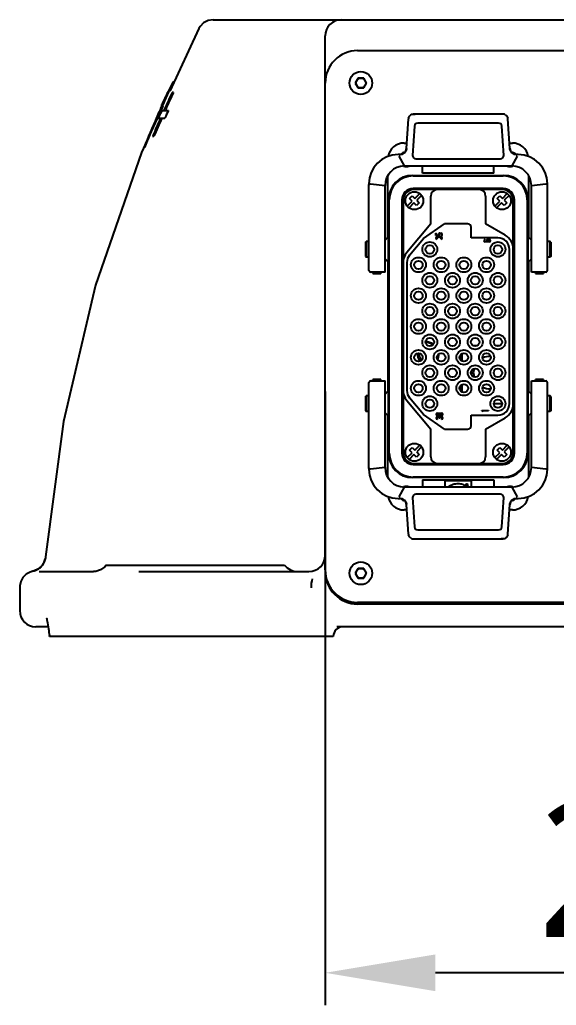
# Model space of a CAD drawing. Header units: millimetres. Extents: x 7426 to 8740, y 124 to 421.
# Drawn here: x 8097.67 to 8105.94, y 224.27 to 239.45 of the extents above; entities that cross this region are included whole.
import ezdxf

# ---------------------------------------------------------------- set-up
doc = ezdxf.new("R2010")
doc.units = ezdxf.units.MM
doc.layers.add('外形图', color=7, linetype='Continuous')
doc.layers.add('尺寸标注', color=7, linetype='Continuous')
doc.styles.add('微软雅黑', font='msyh.ttc')
doc.dimstyles.new('尺寸标注_1_20比例', dxfattribs={"dimtxt": 2.1, "dimasz": 1.7, "dimexe": 0.5, "dimexo": 0.4, "dimgap": 0.5, "dimtad": 1, "dimdec": 1, "dimlfac": 20, "dimdsep": 46, "dimtxsty": '微软雅黑', "dimcen": 0.09, "dimadec": 0, "dimazin": 0, "dimtp": 0.01, "dimtm": 0.01, "dimtfac": 1, "dimtdec": 1, "dimtofl": 0, "dimtmove": 0, "dimatfit": 3, "dimfxl": 1, "dimtolj": 1, "dimarcsym": 0})

# ---------------------------------------------------------------- blocks, each defined once
blk = doc.blocks.new('*D1019')
at = {"layer": 'Defpoints', "color": 0}
for p in [(8102.377, 234.128), (8113.628, 234.046), (8102.377, 224.774)]:
    blk.add_point(p, dxfattribs=at)
at = {"layer": '尺寸标注', "color": 0, "linetype": 'Continuous', "lineweight": -2}
for p, q in [((8102.377, 233.728), (8102.377, 224.274)), ((8113.628, 233.646), (8113.628, 224.274)), ((8111.928, 224.774), (8104.077, 224.774))]:
    blk.add_line(p, q, dxfattribs=at)
at = {"layer": '尺寸标注', "color": 0}
for points in [[(8104.077, 225.057), (8104.077, 224.491), (8102.377, 224.774)], [(8111.928, 224.491), (8111.928, 225.057), (8113.628, 224.774)]]:
    blk.add_solid(points, dxfattribs=at)
at = {"layer": '尺寸标注', "color": 0, "insert": (8108.003, 226.36), "char_height": 2.1, "attachment_point": 5, "style": '微软雅黑'}
blk.add_mtext('\\A1;\\A1;225', dxfattribs=at)

msp = doc.modelspace()

# ---------------------------------------------------------------- linework, layer by layer
at = {"layer": '外形图', "color": 0, "linetype": 'Continuous'}
for p, q in [((8100.653, 239.4538), (8115.3522, 239.4538)), ((8100.4317, 239.3202), (8099.9826, 238.3508)), ((8102.3775, 238.4788), (8102.3775, 239.2038)), ((8102.8775, 238.9788), (8113.1278, 238.9788)), ((8100.0348, 238.4937), (8100.0293, 238.4937)), ((8102.3775, 230.9786), (8102.3775, 238.4788)), ((8102.8842, 238.5538), (8102.8409, 238.4788)), ((8102.8409, 238.4788), (8102.8842, 238.4038)), ((8102.9708, 238.5538), (8102.8842, 238.5538)), ((8103.0141, 238.4788), (8102.9708, 238.5538)), ((8102.9708, 238.4038), (8103.0141, 238.4788)), ((8100.0382, 238.3344), (8100.0178, 238.3344)), ((8102.8842, 238.4038), (8102.9708, 238.4038)), ((8099.9244, 238.2728), (8099.9328, 238.2728)), ((8099.8372, 238.0797), (8099.8318, 238.0676)), ((8099.8406, 238.0873), (8099.8372, 238.0797)), ((8099.8379, 238.0647), (8099.8433, 238.0766)), ((8099.8433, 238.0766), (8099.8466, 238.084)), ((8099.858, 238.0558), (8099.9597, 238.0558)), ((8099.8938, 238.0634), (8099.8904, 238.0558)), ((8099.9021, 238.0819), (8099.8938, 238.0634)), ((8099.9104, 238.0558), (8099.9188, 238.0743)), ((8099.7845, 237.9604), (8099.7793, 237.9487)), ((8099.7876, 237.9677), (8099.7845, 237.9604)), ((8099.7856, 237.9461), (8099.7908, 237.958)), ((8099.7908, 237.958), (8099.794, 237.9654)), ((8099.8107, 237.9492), (8099.8055, 237.9374)), ((8099.8055, 237.9374), (8099.9065, 237.9374)), ((8099.8139, 237.9566), (8099.8107, 237.9492)), ((8103.6313, 237.4693), (8103.6634, 237.9288)), ((8103.6613, 237.8942), (8103.6603, 237.8942)), ((8103.6641, 237.9364), (8103.6634, 237.9288)), ((8105.1194, 238.0013), (8103.7357, 238.0013)), ((8103.7357, 238.0012), (8103.7626, 237.9975)), ((8105.1916, 237.9288), (8105.1909, 237.9364)), ((8105.2238, 237.4693), (8105.1916, 237.9288)), ((8105.1948, 237.8942), (8105.1937, 237.8942)), ((8103.6589, 237.8557), (8103.6576, 237.8557)), ((8103.7557, 237.8148), (8103.7242, 237.3647)), ((8105.0495, 237.8613), (8103.8056, 237.8613)), ((8105.1308, 237.3647), (8105.0994, 237.8148)), ((8099.7198, 237.6656), (8099.7168, 237.6585)), ((8099.7168, 237.6585), (8099.7364, 237.6585)), ((8099.5841, 237.4879), (8099.5912, 237.4879)), ((8103.5926, 237.5538), (8103.6361, 237.5538)), ((8103.6311, 237.4694), (8103.6301, 237.4635)), ((8105.219, 237.5538), (8105.2625, 237.5538)), ((8103.5315, 237.3763), (8103.5025, 237.3763)), ((8103.5319, 237.3513), (8103.5164, 237.3513)), ((8103.5997, 237.2013), (8103.5164, 237.3513)), ((8103.5624, 237.3814), (8103.5597, 237.3805)), ((8103.5942, 237.3989), (8103.5898, 237.3955)), ((8103.7741, 237.3113), (8105.081, 237.3113)), ((8105.3387, 237.3513), (8105.2554, 237.2013)), ((8105.2695, 237.3925), (8105.2646, 237.396)), ((8105.2953, 237.3805), (8105.2928, 237.3813)), ((8105.3387, 237.3513), (8105.3232, 237.3513)), ((8105.3526, 237.3763), (8105.3236, 237.3763)), ((8103.5997, 237.2013), (8105.2554, 237.2013)), ((8103.8775, 237.0903), (8103.8775, 237.2013)), ((8104.9776, 237.0903), (8104.9776, 237.2013)), ((8103.3425, 236.1036), (8103.3425, 237.055)), ((8103.7274, 237.0562), (8105.1276, 237.0562)), ((8103.7338, 237.0487), (8105.1213, 237.0487)), ((8104.9776, 237.0903), (8103.8775, 237.0903)), ((8105.5126, 237.055), (8105.5126, 236.1036)), ((8103.0525, 235.593), (8103.0525, 236.9165)), ((8103.0775, 236.9237), (8103.0776, 236.9334)), ((8103.0775, 236.9286), (8103.0783, 236.9236)), ((8103.0775, 236.9237), (8103.2997, 236.9012)), ((8103.2997, 235.568), (8103.2997, 236.9012)), ((8105.1213, 236.8537), (8103.7338, 236.8537)), ((8105.1126, 236.8362), (8103.7425, 236.8362)), ((8105.5554, 236.9012), (8105.7776, 236.9237)), ((8105.5554, 235.568), (8105.5554, 236.9012)), ((8105.7775, 236.9286), (8105.7768, 236.9236)), ((8105.7776, 236.9237), (8105.7775, 236.9334)), ((8105.8026, 235.593), (8105.8026, 236.9165)), ((8103.3525, 234.8099), (8103.3525, 236.6812)), ((8103.3638, 232.7786), (8103.3638, 236.6787)), ((8103.5588, 236.6787), (8103.5588, 232.7786)), ((8103.5775, 236.6712), (8103.5775, 232.7861)), ((8103.6422, 236.5842), (8103.7172, 236.6592)), ((8103.6783, 236.6981), (8103.7207, 236.7405)), ((8103.7172, 236.6592), (8103.6783, 236.6981)), ((8103.7207, 236.7405), (8103.7596, 236.7016)), ((8103.7596, 236.7016), (8103.8346, 236.7766)), ((8103.8629, 236.7483), (8103.7879, 236.6733)), ((8103.7879, 236.6733), (8103.8268, 236.6344)), ((8104.005, 236.31), (8104.005, 236.7362)), ((8104.8501, 236.7362), (8104.8501, 236.31)), ((8104.9922, 236.5842), (8105.0672, 236.6592)), ((8105.0283, 236.6981), (8105.0707, 236.7405)), ((8105.0672, 236.6592), (8105.0283, 236.6981)), ((8105.0707, 236.7405), (8105.1096, 236.7016)), ((8105.1096, 236.7016), (8105.1846, 236.7766)), ((8105.2129, 236.7483), (8105.1379, 236.6733)), ((8105.1379, 236.6733), (8105.1768, 236.6344)), ((8105.2776, 232.7861), (8105.2776, 236.6712)), ((8105.2963, 232.7786), (8105.2963, 236.6787)), ((8105.4913, 236.6787), (8105.4913, 232.7786)), ((8105.5026, 236.6812), (8105.5026, 232.7761)), ((8103.7454, 236.6309), (8103.6705, 236.5559)), ((8103.7843, 236.592), (8103.7454, 236.6309)), ((8103.8268, 236.6344), (8103.7843, 236.592)), ((8105.0955, 236.6309), (8105.0205, 236.5559)), ((8105.1344, 236.592), (8105.0955, 236.6309)), ((8105.1768, 236.6344), (8105.1344, 236.592)), ((8104.005, 236.31), (8103.636, 235.8702)), ((8103.8922, 236.0822), (8104.2175, 236.31)), ((8104.5775, 236.31), (8104.2175, 236.31)), ((8104.6275, 236.0937), (8104.6275, 236.26)), ((8105.1526, 236.1353), (8104.8501, 236.31)), ((8103.2997, 236.0607), (8103.3502, 236.1112)), ((8103.679, 235.8281), (8103.8922, 236.0822)), ((8104.0831, 236.1676), (8104.0891, 236.1676)), ((8104.0831, 236.1296), (8104.0831, 236.1676)), ((8104.1394, 236.1296), (8104.0831, 236.1296)), ((8104.0891, 236.1676), (8104.0891, 236.1356)), ((8104.0891, 236.1356), (8104.1302, 236.1356)), ((8104.1001, 236.1116), (8104.1171, 236.1116)), ((8104.1171, 236.1056), (8104.1001, 236.1056)), ((8104.1001, 236.0816), (8104.1001, 236.0756)), ((8104.1291, 236.0921), (8104.1291, 236.0936)), ((8104.1351, 236.0921), (8104.1291, 236.0921)), ((8104.1351, 236.0936), (8104.1351, 236.0921)), ((8104.1394, 236.1365), (8104.1394, 236.1296)), ((8104.1441, 236.1676), (8104.1641, 236.1676)), ((8104.1641, 236.1616), (8104.1441, 236.1616)), ((8104.1471, 236.1116), (8104.1641, 236.1116)), ((8104.1641, 236.1056), (8104.1471, 236.1056)), ((8104.1641, 236.0756), (8104.1641, 236.0816)), ((8104.1674, 236.1299), (8104.1663, 236.1358)), ((8105.0401, 236.0937), (8104.6275, 236.0937)), ((8104.8443, 236.0701), (8104.8443, 236.0641)), ((8104.8863, 236.0701), (8104.9063, 236.0701)), ((8104.9063, 236.0641), (8104.8863, 236.0641)), ((8105.5554, 236.0607), (8105.5049, 236.1112)), ((8102.9975, 236.0262), (8103.0075, 236.0362)), ((8102.9975, 236.0262), (8102.9975, 235.8062)), ((8103.0525, 236.0362), (8103.0075, 236.0362)), ((8103.0075, 236.0362), (8103.0075, 235.7962)), ((8104.8443, 236.0381), (8104.8724, 236.0381)), ((8104.9063, 236.0321), (8104.8443, 236.0321)), ((8104.8863, 236.0381), (8104.9063, 236.0381)), ((8105.2176, 233.5411), (8105.2176, 235.9162)), ((8105.8476, 236.0362), (8105.8026, 236.0362)), ((8105.8576, 236.0262), (8105.8476, 236.0362)), ((8105.8476, 235.7962), (8105.8476, 236.0362)), ((8105.8576, 236.0262), (8105.8576, 235.8062)), ((8102.9975, 235.8062), (8103.0075, 235.7962)), ((8103.0525, 235.7962), (8103.0075, 235.7962)), ((8103.2997, 235.7717), (8103.3502, 235.7212)), ((8105.5554, 235.7717), (8105.5049, 235.7212)), ((8105.8476, 235.7962), (8105.8026, 235.7962)), ((8105.8576, 235.8062), (8105.8476, 235.7962)), ((8103.3425, 235.7289), (8103.3425, 233.7285)), ((8103.6375, 235.714), (8103.6375, 233.7433)), ((8105.5126, 235.7289), (8105.5126, 233.7285)), ((8103.2997, 235.568), (8103.0775, 235.568)), ((8103.1123, 235.548), (8103.1123, 235.568)), ((8103.1123, 235.548), (8103.1123, 235.5474)), ((8103.1123, 235.5474), (8103.2373, 235.5474)), ((8103.2373, 235.5476), (8103.2373, 235.568)), ((8103.2373, 235.5476), (8103.2373, 235.5474)), ((8105.7776, 235.568), (8105.5554, 235.568)), ((8105.6179, 235.548), (8105.6179, 235.568)), ((8105.6179, 235.548), (8105.6179, 235.5474)), ((8105.6179, 235.5474), (8105.7429, 235.5474)), ((8105.7429, 235.5476), (8105.7429, 235.568)), ((8105.7429, 235.5476), (8105.7429, 235.5474)), ((8103.3498, 234.8099), (8103.3638, 234.8099)), ((8103.3498, 234.8099), (8103.3498, 234.6474)), ((8103.3498, 234.6474), (8103.3638, 234.6474)), ((8103.3525, 232.7761), (8103.3525, 234.6474)), ((8104.6586, 234.4337), (8104.7216, 234.4337)), ((8105.0086, 234.4337), (8105.0716, 234.4337)), ((8105.2776, 234.4337), (8105.2963, 234.4337)), ((8105.2776, 234.4192), (8105.2963, 234.4192)), ((8104.48, 234.1984), (8104.48, 234.3064)), ((8104.485, 234.3096), (8104.485, 234.1952)), ((8104.664, 234.0189), (8104.625, 234.0189)), ((8104.6642, 234.0089), (8104.625, 234.0089)), ((8103.0525, 232.5408), (8103.0525, 233.8643)), ((8103.0775, 233.8893), (8103.2997, 233.8893)), ((8103.2372, 233.91), (8103.1122, 233.91)), ((8103.1122, 233.9097), (8103.1122, 233.91)), ((8103.1122, 233.9097), (8103.1122, 233.8893)), ((8103.2372, 233.9093), (8103.2372, 233.91)), ((8103.2372, 233.9093), (8103.2372, 233.8893)), ((8103.2997, 232.5561), (8103.2997, 233.8893)), ((8104.48, 233.7234), (8104.48, 233.8314)), ((8104.485, 233.8346), (8104.485, 233.7202)), ((8105.5554, 233.8893), (8105.7776, 233.8893)), ((8105.5554, 232.5561), (8105.5554, 233.8893)), ((8105.7428, 233.91), (8105.6178, 233.91)), ((8105.6178, 233.9097), (8105.6178, 233.91)), ((8105.6178, 233.9097), (8105.6178, 233.8893)), ((8105.7428, 233.9093), (8105.7428, 233.91)), ((8105.7428, 233.9093), (8105.7428, 233.8893)), ((8105.8026, 232.5408), (8105.8026, 233.8643)), ((8102.9975, 233.6511), (8103.0075, 233.6611)), ((8102.9975, 233.6511), (8102.9975, 233.4312)), ((8103.0525, 233.6611), (8103.0075, 233.6611)), ((8103.0075, 233.6611), (8103.0075, 233.4211)), ((8103.2997, 233.6856), (8103.3502, 233.7361)), ((8103.8922, 233.3752), (8103.679, 233.6292)), ((8105.5554, 233.6856), (8105.5049, 233.7361)), ((8105.8476, 233.6611), (8105.8026, 233.6611)), ((8105.8576, 233.6511), (8105.8476, 233.6611)), ((8105.8476, 233.4211), (8105.8476, 233.6611)), ((8105.8576, 233.6511), (8105.8576, 233.4312)), ((8103.636, 233.5872), (8104.005, 233.1474)), ((8104.9751, 233.5439), (8105.1051, 233.5439)), ((8105.2776, 233.5439), (8105.2963, 233.5439)), ((8102.9975, 233.4311), (8103.0075, 233.4211)), ((8103.0525, 233.4211), (8103.0075, 233.4211)), ((8103.2997, 233.3966), (8103.3502, 233.3461)), ((8103.3425, 232.4024), (8103.3425, 233.3538)), ((8104.2175, 233.1474), (8103.8922, 233.3752)), ((8104.1072, 233.3352), (8104.1242, 233.3352)), ((8104.1242, 233.3292), (8104.1072, 233.3292)), ((8104.1092, 233.3932), (8104.1712, 233.3932)), ((8104.1712, 233.3872), (8104.1092, 233.3872)), ((8104.1092, 233.3612), (8104.1712, 233.3612)), ((8104.1712, 233.3552), (8104.1092, 233.3552)), ((8104.1362, 233.3157), (8104.1362, 233.3172)), ((8104.1422, 233.3157), (8104.1362, 233.3157)), ((8104.1422, 233.3172), (8104.1422, 233.3157)), ((8104.1542, 233.3352), (8104.1712, 233.3352)), ((8104.1712, 233.3292), (8104.1542, 233.3292)), ((8104.6275, 233.3636), (8105.0401, 233.3636)), ((8104.6275, 233.1974), (8104.6275, 233.3636)), ((8104.7934, 233.4371), (8104.8934, 233.4371)), ((8104.7934, 233.4311), (8104.7934, 233.4371)), ((8104.8041, 233.4221), (8104.7934, 233.4311)), ((8104.8934, 233.4311), (8104.8027, 233.4311)), ((8104.8027, 233.4311), (8104.8134, 233.4221)), ((8104.8134, 233.4221), (8104.8041, 233.4221)), ((8104.8501, 233.1474), (8105.1526, 233.322)), ((8104.8934, 233.4371), (8104.8934, 233.4311)), ((8105.2963, 233.4439), (8105.2776, 233.4439)), ((8105.5554, 233.3966), (8105.5049, 233.3461)), ((8105.5126, 233.3538), (8105.5126, 232.4024)), ((8105.8476, 233.4211), (8105.8026, 233.4211)), ((8105.8576, 233.4311), (8105.8476, 233.4211)), ((8104.1072, 233.3052), (8104.1072, 233.2992)), ((8104.1712, 233.2992), (8104.1712, 233.3052)), ((8104.005, 232.7211), (8104.005, 233.1474)), ((8104.2175, 233.1474), (8104.5775, 233.1474)), ((8104.8501, 233.1474), (8104.8501, 232.7211)), ((8103.6783, 232.8229), (8103.7207, 232.8654)), ((8103.7207, 232.8654), (8103.7596, 232.8265)), ((8103.7596, 232.8265), (8103.8346, 232.9015)), ((8103.8629, 232.8732), (8103.7879, 232.7982)), ((8105.0283, 232.8229), (8105.0707, 232.8654)), ((8105.0707, 232.8654), (8105.1096, 232.8265)), ((8105.1096, 232.8265), (8105.1846, 232.9015)), ((8105.2129, 232.8732), (8105.1379, 232.7982)), ((8103.6422, 232.7091), (8103.7172, 232.784)), ((8103.7454, 232.7558), (8103.6705, 232.6808)), ((8103.7172, 232.784), (8103.6783, 232.8229)), ((8103.7843, 232.7169), (8103.7454, 232.7558)), ((8103.8268, 232.7593), (8103.7843, 232.7169)), ((8103.7879, 232.7982), (8103.8268, 232.7593)), ((8104.9922, 232.7091), (8105.0672, 232.784)), ((8105.0955, 232.7558), (8105.0205, 232.6808)), ((8105.0672, 232.784), (8105.0283, 232.8229)), ((8105.1344, 232.7169), (8105.0955, 232.7558)), ((8105.1768, 232.7593), (8105.1344, 232.7169)), ((8105.1379, 232.7982), (8105.1768, 232.7593)), ((8103.2997, 232.5561), (8103.0775, 232.5336)), ((8103.7338, 232.6036), (8105.1213, 232.6036)), ((8103.7425, 232.6211), (8105.1126, 232.6211)), ((8105.7776, 232.5336), (8105.5554, 232.5561)), ((8103.0775, 232.5288), (8103.0783, 232.5337)), ((8103.0775, 232.5336), (8103.0776, 232.5239)), ((8105.1213, 232.4086), (8103.7338, 232.4086)), ((8105.7775, 232.5288), (8105.7768, 232.5337)), ((8105.7776, 232.5336), (8105.7775, 232.5239)), ((8103.5164, 232.1061), (8103.5997, 232.2561)), ((8105.2554, 232.2561), (8103.5997, 232.2561)), ((8105.1276, 232.4011), (8103.7274, 232.4011)), ((8103.8775, 232.3671), (8104.9776, 232.3671)), ((8103.8775, 232.3671), (8103.8775, 232.2561)), ((8104.2275, 232.3586), (8104.6275, 232.3586)), ((8104.2275, 232.2561), (8104.2275, 232.3586)), ((8104.5615, 232.2975), (8104.5554, 232.2975)), ((8104.5554, 232.2975), (8104.5554, 232.284)), ((8104.5554, 232.284), (8104.5586, 232.284)), ((8104.5604, 232.295), (8104.5586, 232.295)), ((8104.5586, 232.295), (8104.5586, 232.2917)), ((8104.5586, 232.2917), (8104.5604, 232.2917)), ((8104.5586, 232.2891), (8104.563, 232.284)), ((8104.5586, 232.284), (8104.5586, 232.2891)), ((8104.5666, 232.284), (8104.5624, 232.2893)), ((8104.563, 232.284), (8104.5666, 232.284)), ((8104.6275, 232.3586), (8104.6275, 232.2561)), ((8104.9776, 232.3671), (8104.9776, 232.2561)), ((8105.2554, 232.2561), (8105.3387, 232.1061)), ((8103.5164, 232.1061), (8103.5319, 232.1061)), ((8105.081, 232.1461), (8103.7741, 232.1461)), ((8105.3232, 232.1061), (8105.3387, 232.1061)), ((8103.5025, 232.0811), (8103.5315, 232.0811)), ((8103.5598, 232.0768), (8103.5623, 232.076)), ((8103.5856, 232.0648), (8103.5905, 232.0613)), ((8103.6634, 231.5285), (8103.6313, 231.9881)), ((8103.7242, 232.0926), (8103.7557, 231.6426)), ((8105.0994, 231.6426), (8105.1308, 232.0926)), ((8105.1916, 231.5285), (8105.2238, 231.9881)), ((8105.224, 231.988), (8105.225, 231.9939)), ((8105.2609, 232.0584), (8105.2653, 232.0619)), ((8105.2927, 232.076), (8105.2953, 232.0768)), ((8105.3235, 232.0811), (8105.3526, 232.0811)), ((8103.6361, 231.9036), (8103.5926, 231.9036)), ((8105.2624, 231.9036), (8105.219, 231.9036)), ((8103.6603, 231.5632), (8103.6613, 231.5632)), ((8103.6634, 231.5285), (8103.6641, 231.521)), ((8103.8056, 231.5961), (8105.0495, 231.5961)), ((8105.1909, 231.521), (8105.1916, 231.5285)), ((8105.1937, 231.5632), (8105.1948, 231.5632)), ((8105.1961, 231.6017), (8105.1975, 231.6017)), ((8103.7357, 231.4561), (8105.1194, 231.4561)), ((8105.1194, 231.4561), (8105.0925, 231.4599)), ((8098.0122, 231.046), (8097.9586, 230.9969)), ((8098.0478, 231.1058), (8098.0122, 231.046)), ((8098.0659, 231.1681), (8098.0478, 231.1058)), ((8098.0676, 231.1831), (8098.0659, 231.1681)), ((8098.0676, 231.183), (8098.0677, 231.1831)), ((8099.0024, 231.0536), (8101.7524, 231.0536)), ((8097.8916, 230.9652), (8097.8686, 230.9591)), ((8097.9586, 230.9969), (8097.8916, 230.9652)), ((8097.9706, 230.9536), (8098.579, 230.9536)), ((8098.579, 230.9536), (8098.8068, 230.9536)), ((8099.5039, 230.9536), (8100.784, 230.9536)), ((8100.784, 230.9536), (8102.1275, 230.9536)), ((8102.8842, 231.0036), (8102.8409, 230.9286)), ((8102.8409, 230.9286), (8102.8842, 230.8536)), ((8102.9708, 231.0036), (8102.8842, 231.0036)), ((8103.0141, 230.9286), (8102.9708, 231.0036)), ((8102.9708, 230.8536), (8103.0141, 230.9286)), ((8097.6692, 230.7368), (8097.6681, 230.7136)), ((8102.8842, 230.8536), (8102.9708, 230.8536)), ((8097.6681, 230.7136), (8097.6681, 230.3535)), ((8113.1278, 230.4785), (8102.8775, 230.4785)), ((8113.1278, 230.4535), (8102.8775, 230.4535)), ((8098.1082, 230.1035), (8097.9181, 230.1035)), ((8098.1198, 230.0171), (8098.1253, 229.9724)), ((8113.4459, 230.1035), (8102.5594, 230.1035)), ((8098.1265, 229.9535), (8098.1254, 229.9718)), ((8102.5025, 229.9535), (8098.1266, 229.9535))]:
    msp.add_line(p, q, dxfattribs=at)
for points in [[(8100.6529, 239.4538), (8100.5737, 239.4407), (8100.5035, 239.4043), (8100.449, 239.3485), (8100.4316, 239.32)], [(8099.8761, 238.1209), (8099.545, 237.4062), (8098.8386, 235.3659), (8098.3428, 233.2645), (8098.0676, 231.183)], [(8103.6141, 237.4214), (8103.6105, 237.4162), (8103.6067, 237.4113)], [(8103.6205, 237.433), (8103.6175, 237.427), (8103.6141, 237.4214)], [(8103.6274, 237.4516), (8103.6255, 237.4454), (8103.6232, 237.4391), (8103.6205, 237.433)], [(8103.6301, 237.4635), (8103.6289, 237.4577), (8103.6274, 237.4516)], [(8105.2276, 237.4518), (8105.2261, 237.458), (8105.2248, 237.4643), (8105.2247, 237.4654)], [(8105.237, 237.4281), (8105.2342, 237.4337), (8105.2317, 237.4396), (8105.2295, 237.4456), (8105.2276, 237.4518)], [(8105.2433, 237.4179), (8105.2401, 237.4228), (8105.237, 237.4281)], [(8105.2502, 237.4092), (8105.2467, 237.4134), (8105.2433, 237.4179)], [(8103.5597, 237.3805), (8103.5568, 237.3797), (8103.5522, 237.3785), (8103.5478, 237.3777), (8103.5435, 237.377), (8103.5394, 237.3766), (8103.5357, 237.3764), (8103.533, 237.3763), (8103.5318, 237.3763), (8103.5316, 237.3763)], [(8103.5898, 237.3955), (8103.5852, 237.3923), (8103.5806, 237.3895), (8103.5759, 237.3869), (8103.5711, 237.3847), (8103.5663, 237.3827), (8103.5624, 237.3814)], [(8103.6067, 237.4113), (8103.6027, 237.4068), (8103.5985, 237.4027), (8103.5942, 237.3989)], [(8105.2646, 237.396), (8105.2614, 237.3985), (8105.2576, 237.4018), (8105.2538, 237.4054), (8105.2502, 237.4092)], [(8105.2928, 237.3813), (8105.289, 237.3826), (8105.2851, 237.3842), (8105.2811, 237.386), (8105.2772, 237.388), (8105.2732, 237.3902), (8105.2695, 237.3925)], [(8103.5623, 232.076), (8103.5661, 232.0747), (8103.57, 232.0732), (8103.5739, 232.0714), (8103.5779, 232.0694), (8103.5819, 232.0671), (8103.5856, 232.0648)], [(8103.5905, 232.0613), (8103.5937, 232.0589), (8103.5975, 232.0556), (8103.6012, 232.052), (8103.6049, 232.0481)], [(8103.6049, 232.0481), (8103.6084, 232.0439), (8103.6118, 232.0394)], [(8103.6118, 232.0394), (8103.615, 232.0345), (8103.6181, 232.0293)], [(8103.6181, 232.0293), (8103.6209, 232.0237), (8103.6234, 232.0178), (8103.6256, 232.0117), (8103.6275, 232.0056)], [(8103.6275, 232.0056), (8103.629, 231.9993), (8103.6303, 231.9931), (8103.6304, 231.992)], [(8105.225, 231.9939), (8105.2261, 231.9996), (8105.2277, 232.0058)], [(8105.2277, 232.0058), (8105.2296, 232.012), (8105.2319, 232.0182), (8105.2346, 232.0244)], [(8105.2346, 232.0244), (8105.2376, 232.0304), (8105.241, 232.036)], [(8105.241, 232.036), (8105.2446, 232.0412), (8105.2484, 232.046)], [(8105.2484, 232.046), (8105.2524, 232.0505), (8105.2566, 232.0546), (8105.2609, 232.0584)], [(8105.2653, 232.0619), (8105.2698, 232.065), (8105.2745, 232.0679), (8105.2792, 232.0704), (8105.284, 232.0727), (8105.2888, 232.0746), (8105.2927, 232.076)], [(8105.2953, 232.0768), (8105.2982, 232.0777), (8105.3029, 232.0788), (8105.3073, 232.0797), (8105.3116, 232.0803), (8105.3157, 232.0807), (8105.3194, 232.081), (8105.3221, 232.0811), (8105.3233, 232.0811), (8105.3235, 232.0811)], [(8099.0024, 231.0536), (8098.9787, 231.0259), (8098.9136, 230.9789)], [(8097.8683, 230.9586), (8097.8293, 230.9473), (8097.7676, 230.9131), (8097.7182, 230.8637), (8097.6848, 230.8034), (8097.6692, 230.7368)], [(8098.9136, 230.9789), (8098.8436, 230.9565), (8098.8068, 230.9536)], [(8098.0858, 230.2264), (8098.0842, 230.2301), (8098.0844, 230.2291), (8098.0886, 230.2132), (8098.0937, 230.1898), (8098.0988, 230.1626), (8098.1036, 230.1336), (8098.1082, 230.1037), (8098.1123, 230.0744), (8098.1161, 230.0456), (8098.1198, 230.0171)]]:
    msp.add_lwpolyline(points, dxfattribs=at)
for centre, radius in [((8102.9275, 238.4788), 0.175), ((8102.9275, 238.4788), 0.075), ((8103.7525, 236.6662), 0.1375), ((8105.1026, 236.6662), 0.1375), ((8103.99, 235.9162), 0.115), ((8103.99, 235.915), 0.065), ((8105.0401, 235.9162), 0.115), ((8105.0401, 235.915), 0.065), ((8103.815, 235.6787), 0.115), ((8104.165, 235.6787), 0.115), ((8104.515, 235.6787), 0.115), ((8104.8651, 235.6787), 0.115), ((8103.815, 235.6775), 0.065), ((8104.165, 235.6775), 0.065), ((8104.515, 235.6775), 0.065), ((8104.8651, 235.6775), 0.065), ((8103.99, 235.4412), 0.115), ((8103.99, 235.4399), 0.065), ((8104.34, 235.4412), 0.115), ((8104.34, 235.4399), 0.065), ((8104.69, 235.4412), 0.115), ((8104.69, 235.4399), 0.065), ((8105.0401, 235.4412), 0.115), ((8105.0401, 235.4399), 0.065), ((8103.815, 235.2037), 0.115), ((8104.165, 235.2037), 0.115), ((8104.515, 235.2037), 0.115), ((8104.8651, 235.2037), 0.115), ((8103.815, 235.2024), 0.065), ((8104.165, 235.2024), 0.065), ((8104.515, 235.2024), 0.065), ((8104.8651, 235.2024), 0.065), ((8103.99, 234.9662), 0.115), ((8103.99, 234.9649), 0.065), ((8104.34, 234.9662), 0.115), ((8104.34, 234.9649), 0.065), ((8104.69, 234.9662), 0.115), ((8104.69, 234.9649), 0.065), ((8105.0401, 234.9662), 0.115), ((8105.0401, 234.9649), 0.065), ((8103.815, 234.7287), 0.115), ((8104.165, 234.7287), 0.115), ((8104.515, 234.7287), 0.115), ((8104.8651, 234.7287), 0.115), ((8103.815, 234.7274), 0.065), ((8104.165, 234.7274), 0.065), ((8104.515, 234.7274), 0.065), ((8104.8651, 234.7274), 0.065), ((8103.99, 234.4912), 0.115), ((8103.99, 234.4899), 0.065), ((8104.34, 234.4912), 0.115), ((8104.34, 234.4899), 0.065), ((8104.69, 234.4912), 0.115), ((8104.69, 234.4899), 0.065), ((8105.0401, 234.4912), 0.115), ((8105.0401, 234.4899), 0.065), ((8103.815, 234.2537), 0.115), ((8103.815, 234.2524), 0.065), ((8104.165, 234.2537), 0.115), ((8104.165, 234.2524), 0.065), ((8104.515, 234.2537), 0.115), ((8104.515, 234.2524), 0.065), ((8104.8651, 234.2537), 0.115), ((8104.8651, 234.2524), 0.065), ((8103.99, 234.0162), 0.115), ((8103.99, 234.0149), 0.065), ((8104.34, 234.0162), 0.115), ((8104.34, 234.0149), 0.065), ((8104.69, 234.0162), 0.115), ((8104.69, 234.0149), 0.065), ((8105.0401, 234.0162), 0.115), ((8105.0401, 234.0149), 0.065), ((8103.815, 233.7786), 0.115), ((8103.815, 233.7774), 0.065), ((8104.165, 233.7786), 0.115), ((8104.165, 233.7774), 0.065), ((8104.515, 233.7786), 0.115), ((8104.515, 233.7774), 0.065), ((8104.8651, 233.7786), 0.115), ((8104.8651, 233.7774), 0.065), ((8103.99, 233.5411), 0.115), ((8105.0401, 233.5411), 0.115), ((8103.99, 233.5399), 0.065), ((8105.0401, 233.5399), 0.065), ((8103.7525, 232.7911), 0.1375), ((8105.1026, 232.7911), 0.1375), ((8104.5606, 232.2906), 0.0147), ((8104.5606, 232.2908), 0.0105), ((8102.9275, 230.9286), 0.175), ((8102.9275, 230.9286), 0.075)]:
    msp.add_circle(centre, radius, dxfattribs=at)
for centre, radius, start, end in [((8102.6275, 239.2038), 0.25, 90, 180), ((8102.8775, 238.4788), 0.5, 90, 180), ((8119.6869, 228.5618), 22.0242, 153.19506, 153.55921), ((8119.3086, 229.3925), 21.3147, 154.72304, 155.10787), ((8119.5502, 229.2301), 21.55, 155.00897, 155.74771), ((8119.6592, 229.1696), 21.6559, 154.96307, 155.72028), ((8108.4476, 234.1393), 9.4771, 153.49571, 154.13228), ((8119.2991, 229.3969), 21.3041, 155.10787, 155.37714), ((8119.2693, 229.4212), 21.2738, 155.41262, 155.96112), ((8119.2873, 229.4023), 21.2912, 155.37713, 155.93574), ((8119.3135, 229.4097), 21.3236, 155.47855, 155.85896), ((8104.941, 235.8454), 5.5775, 154.1864, 154.34991), ((8094.0135, 241.1209), 6.5613, 334.11489, 334.27366), ((8119.263, 229.424), 21.2669, 156.01905, 156.31344), ((8119.2862, 229.4028), 21.29, 155.99273, 156.28497), ((8119.4232, 229.3137), 21.4294, 155.92395, 156.2143), ((8119.9408, 229.0277), 21.9261, 155.68501, 156.02431), ((8119.2663, 229.4226), 21.2705, 156.36934, 157.71738), ((8119.2901, 229.4011), 21.2943, 156.34155, 157.10614), ((8119.5315, 229.2384), 21.5295, 156.16861, 156.95675), ((8119.6324, 229.1816), 21.6265, 156.11758, 156.92297), ((8103.8056, 237.8113), 0.05, 90, 176), ((8105.0495, 237.8113), 0.05, 4, 90), ((8119.2963, 229.3985), 21.301, 157.10614, 157.68074), ((8103.5925, 237.3038), 0.25, 89.9742, 169.86043), ((8103.5315, 237.4763), 0.1, 270, 356.00106), ((8103.6275, 237.3038), 0.1125, 99.46867, 139.52696), ((8105.3235, 237.4763), 0.1, 184, 270), ((8105.2276, 237.3038), 0.1125, 40.85784, 80.53069), ((8105.2626, 237.3038), 0.25, 10.07396, 90.0258), ((8103.5025, 236.9262), 0.45, 90, 180), ((8103.6275, 237.3038), 0.1075, 103.03438, 135.65865), ((8103.7741, 237.3613), 0.05, 176, 270), ((8105.081, 237.3613), 0.05, 270, 4), ((8105.2276, 237.3038), 0.1075, 44.27745, 76.9665), ((8105.3526, 236.9262), 0.45, 0, 90), ((8103.5997, 236.9012), 0.3, 90, 180), ((8103.6275, 237.3038), 0.1125, 247.92996, 293.04917), ((8103.6275, 237.3038), 0.1075, 253.47697, 287.25077), ((8105.2276, 237.3038), 0.1125, 246.92939, 292.05543), ((8105.2276, 237.3038), 0.1075, 252.76587, 286.59184), ((8105.2554, 236.9012), 0.3, 0, 90), ((8103.7338, 236.6787), 0.37, 90, 180), ((8105.1213, 236.6787), 0.37, 0, 90), ((8103.7338, 236.6787), 0.175, 90, 180), ((8103.7425, 236.6712), 0.165, 90, 180), ((8103.9992, 236.8136), 0.0755, 147.67845, 162.42615), ((8104.105, 236.7362), 0.1, 90, 180), ((8104.4275, 236.8582), 0.0795, 183.35311, 196.13476), ((8104.4275, 236.8582), 0.0795, 343.86524, 356.64689), ((8104.7501, 236.7362), 0.1, 0, 90), ((8105.1126, 236.6712), 0.165, 0, 90), ((8105.1213, 236.6787), 0.175, 0, 90), ((8103.6103, 236.4571), 0.0754, 116.02485, 133.63971), ((8105.2449, 236.4572), 0.0753, 46.49157, 64.15964), ((8104.5775, 236.26), 0.05, 0, 90), ((8104.1001, 236.0936), 0.018, 90, 270), ((8104.1001, 236.0936), 0.012, 90, 270), ((8104.1171, 236.0936), 0.018, 33.55731, 90), ((8104.1171, 236.0936), 0.012, 0, 90), ((8104.1441, 236.1486), 0.019, 90, 223.17355), ((8104.1441, 236.1486), 0.013, 90.01421, 248.69843), ((8104.1471, 236.0936), 0.018, 90, 146.44269), ((8104.1471, 236.0936), 0.012, 90, 180), ((8104.1641, 236.1486), 0.019, 280, 90), ((8104.1641, 236.1486), 0.013, 280, 90), ((8104.1641, 236.0936), 0.018, 270, 90), ((8104.1641, 236.0936), 0.012, 270, 90), ((8104.8443, 236.0511), 0.019, 90, 270), ((8104.8443, 236.0511), 0.013, 90, 270), ((8104.8863, 236.0511), 0.019, 90, 223.17355), ((8104.8863, 236.0511), 0.013, 90, 270), ((8104.9063, 236.0511), 0.019, 270, 90), ((8104.9063, 236.0511), 0.013, 270, 90), ((8105.0401, 235.9162), 0.1775, 0, 90), ((8105.0276, 235.9188), 0.25, 0, 60), ((8103.8275, 235.7095), 0.25, 140, 180), ((8103.815, 235.714), 0.1775, 140, 180), ((8103.0775, 235.593), 0.025, 179.99962, 270), ((8105.7776, 235.593), 0.025, 270, 0.00038), ((8103.93, 234.2937), 0.1988, 54.60371, 91.5429), ((8103.93, 234.2937), 0.1888, 54.82748, 91.17751), ((8103.93, 234.2937), 0.13, 170.25625, 229.23749), ((8103.93, 234.2937), 0.105, 167.85008, 231.52507), ((8103.93, 234.2937), 0.1888, 339.44453, 0.9882), ((8103.93, 234.2937), 0.1988, 336.86796, 3.17289), ((8104.9141, 234.0189), 0.25, 86.77687, 116.89325), ((8104.9141, 234.0189), 0.25, 166.66588, 180), ((8104.9141, 234.0189), 0.25, 182.29244, 195.40157), ((8103.0775, 233.8643), 0.025, 90, 180.00038), ((8104.9141, 234.0189), 0.25, 243.47216, 273.48911), ((8105.7776, 233.8643), 0.025, 359.99962, 90), ((8103.8275, 233.7479), 0.25, 180, 220), ((8103.815, 233.7433), 0.1775, 180, 220), ((8105.0401, 233.5411), 0.1775, 270, 359.99897), ((8105.0276, 233.5385), 0.25, 300, 0), ((8104.1072, 233.3172), 0.018, 90, 270), ((8104.1092, 233.3742), 0.019, 90, 270), ((8104.1072, 233.3172), 0.012, 90, 270), ((8104.1092, 233.3742), 0.013, 90, 270), ((8104.1242, 233.3172), 0.018, 33.55731, 90), ((8104.1242, 233.3172), 0.012, 0, 90), ((8104.1542, 233.3172), 0.018, 90, 146.44269), ((8104.1542, 233.3172), 0.012, 90, 180), ((8104.1712, 233.3742), 0.019, 270, 90), ((8104.1712, 233.3742), 0.013, 270, 90), ((8104.1712, 233.3172), 0.018, 270, 90), ((8104.1712, 233.3172), 0.012, 270, 90), ((8104.5775, 233.1974), 0.05, 270, 0), ((8103.6102, 233.0002), 0.0754, 226.46978, 244.12522), ((8105.2462, 232.9982), 0.073, 295.769, 314.00022), ((8103.7338, 232.7786), 0.37, 180, 270), ((8103.7338, 232.7786), 0.175, 180, 270), ((8103.7425, 232.7861), 0.165, 180, 270), ((8104.105, 232.7211), 0.1, 180, 270), ((8104.7501, 232.7211), 0.1, 270, 0), ((8105.1126, 232.7861), 0.165, 270, 0), ((8105.1213, 232.7786), 0.37, 270, 0), ((8105.1213, 232.7786), 0.175, 270, 0), ((8103.5997, 232.5561), 0.3, 180, 270), ((8104.4275, 232.5992), 0.0795, 163.87905, 176.65954), ((8104.4275, 232.5992), 0.0795, 3.33504, 16.11986), ((8105.2554, 232.5561), 0.3, 270, 0), ((8103.5025, 232.5311), 0.45, 180, 270), ((8105.3526, 232.5311), 0.45, 270, 0), ((8103.6275, 232.1536), 0.1125, 66.92939, 112.05543), ((8103.6275, 232.1536), 0.1075, 72.76587, 106.59184), ((8104.4326, 232.0664), 0.2374, 59.07834, 63.4237), ((8104.4371, 232.0742), 0.2284, 58.4775, 59.04707), ((8104.4424, 232.0825), 0.2186, 52.63193, 58.51596), ((8104.5604, 232.2934), 0.00167, 269.99016, 90.00991), ((8104.5615, 232.2933), 0.00412, 281.62652, 89.99951), ((8105.2276, 232.1536), 0.1125, 67.92996, 113.04917), ((8105.2276, 232.1536), 0.1075, 73.40816, 107.23413), ((8103.5925, 232.1536), 0.25, 190.1415, 270.02867), ((8103.7741, 232.0961), 0.05, 90, 184), ((8105.081, 232.0961), 0.05, 356, 90), ((8105.2626, 232.1536), 0.25, 269.97133, 349.86043), ((8103.5315, 231.9811), 0.1, 4, 90), ((8103.6275, 232.1536), 0.1125, 220.85784, 260.53069), ((8103.6275, 232.1536), 0.1075, 224.27745, 256.9665), ((8105.3235, 231.9811), 0.1, 90, 176.00106), ((8105.2276, 232.1536), 0.1125, 279.46867, 319.52696), ((8105.2276, 232.1536), 0.1075, 283.03076, 315.71005), ((8103.8056, 231.6461), 0.05, 184, 270), ((8105.0495, 231.6461), 0.05, 270, 356), ((8102.1275, 231.2036), 0.25, 270, 0), ((8097.8217, 231.1978), 0.2437, 317.86191, 323.8841), ((8097.8063, 231.2088), 0.2626, 323.90869, 333.02367), ((8097.7994, 231.2126), 0.2705, 332.981, 338.19077), ((8097.8062, 231.21), 0.2632, 338.15881, 345.42907), ((8101.9525, 231.2036), 0.25, 216.8699, 270), ((8097.8119, 231.2212), 0.2682, 282.21957, 291.13909), ((8097.8134, 231.2181), 0.2647, 291.08026, 300.29131), ((8097.8226, 231.2022), 0.2463, 300.30751, 306.66617), ((8097.8331, 231.1877), 0.2284, 306.70607, 317.79828), ((8102.8775, 230.9786), 0.5, 180, 270), ((8102.8775, 230.9536), 0.5, 180, 270), ((8097.9181, 230.3535), 0.25, 180, 270), ((8102.6525, 229.9535), 0.15, 90, 180)]:
    msp.add_arc(centre, radius, start, end, dxfattribs=at)
for centre, major_axis, ratio, start_param, end_param in [((8103.7275, 236.6811), (-0.1483, 0.3446), 0.9995939, -0.4061974, 1.164304), ((8105.1275, 236.6811), (-0.1483, -0.3446), 0.9995939, 8.260474, 9.8309754), ((8104.8563, 236.8137), (0.0531, 0.0531), 0.999315, -0.4806003, -0.2202358), ((8105.5049, 235.9162), (0, 0.195), 0.0112683, -0.0112677, 1.5707963), ((8103.3502, 235.9162), (0, 0.195), 0.0112683, -3.1528604, -1.5707963), ((8105.5049, 233.5411), (0, 0.195), 0.0112683, -0.0112677, 1.5707963), ((8103.3502, 233.5411), (0, 0.195), 0.0112683, -3.1528604, -1.5707963), ((8103.7275, 232.7762), (-0.1483, -0.3446), 0.9995939, -1.164304, 0.4061974), ((8105.1275, 232.7762), (-0.1483, 0.3446), 0.9995939, 9.0185805, 10.5890819), ((8103.9988, 232.6436), (0.0531, 0.0531), 0.999315, 2.6623728, 2.9213781)]:
    msp.add_ellipse(centre, major_axis=major_axis, ratio=ratio, start_param=start_param, end_param=end_param, dxfattribs=at)
for points, knots in [([(8099.8548, 238.1307), (8099.859, 238.1395), (8099.8794, 238.1814), (8099.9003, 238.2232), (8099.9165, 238.2565)], [0, 0, 0, 0, 0.2069665, 1, 1, 1, 1]), ([(8103.6641, 237.9364), (8103.6664, 237.9518), (8103.677, 237.9722), (8103.6928, 237.9862), (8103.6973, 237.9895)], [0, 0, 0, 0, 0.7372323, 1, 1, 1, 1]), ([(8105.1578, 237.9895), (8105.1622, 237.9862), (8105.1781, 237.9722), (8105.1887, 237.9518), (8105.1909, 237.9364)], [0, 0, 0, 0, 0.2627663, 1, 1, 1, 1]), ([(8103.0525, 236.9165), (8103.0525, 236.9185), (8103.059, 236.922), (8103.0641, 236.9227), (8103.0679, 236.9232)], [0, 0, 0, 0, 0.3349846, 1, 1, 1, 1]), ([(8103.0772, 236.9335), (8103.0772, 236.9327), (8103.0773, 236.931), (8103.0774, 236.9294), (8103.0775, 236.9286)], [0, 0, 0, 0, 0.4992718, 1, 1, 1, 1]), ([(8105.7778, 236.9335), (8105.7779, 236.9327), (8105.7778, 236.931), (8105.7776, 236.9294), (8105.7775, 236.9286)], [0, 0, 0, 0, 0.4992718, 1, 1, 1, 1]), ([(8105.7871, 236.9232), (8105.791, 236.9227), (8105.796, 236.922), (8105.8026, 236.9185), (8105.8026, 236.9165)], [0, 0, 0, 0, 0.6650187, 1, 1, 1, 1]), ([(8103.0679, 232.5342), (8103.0641, 232.5346), (8103.059, 232.5353), (8103.0525, 232.5389), (8103.0525, 232.5408)], [0, 0, 0, 0, 0.6650187, 1, 1, 1, 1]), ([(8103.0772, 232.5239), (8103.0772, 232.5247), (8103.0773, 232.5263), (8103.0774, 232.528), (8103.0775, 232.5288)], [0, 0, 0, 0, 0.4992718, 1, 1, 1, 1]), ([(8105.7778, 232.5239), (8105.7779, 232.5247), (8105.7778, 232.5263), (8105.7776, 232.528), (8105.7775, 232.5288)], [0, 0, 0, 0, 0.4992718, 1, 1, 1, 1]), ([(8105.8026, 232.5408), (8105.8026, 232.5389), (8105.796, 232.5353), (8105.791, 232.5346), (8105.7871, 232.5342)], [0, 0, 0, 0, 0.3349846, 1, 1, 1, 1]), ([(8104.5388, 232.2787), (8104.5276, 232.2843), (8104.5042, 232.2938), (8104.4537, 232.3065), (8104.3866, 232.3071), (8104.3283, 232.2885), (8104.2924, 232.2687), (8104.2807, 232.2607), (8104.275, 232.2562)], [0, 0, 0, 0, 0.1349858, 0.2707814, 0.5591194, 0.8474575, 0.9219084, 1, 1, 1, 1]), ([(8103.6973, 231.4678), (8103.6928, 231.4712), (8103.677, 231.4852), (8103.6664, 231.5055), (8103.6641, 231.521)], [0, 0, 0, 0, 0.2627663, 1, 1, 1, 1]), ([(8105.1909, 231.521), (8105.1887, 231.5055), (8105.1781, 231.4852), (8105.1622, 231.4712), (8105.1578, 231.4678)], [0, 0, 0, 0, 0.7372323, 1, 1, 1, 1])]:
    msp.add_open_spline(points, degree=3, knots=knots, dxfattribs=at)
for points in [[(8103.6973, 237.9895), (8103.708, 237.9975), (8103.7223, 238.0012), (8103.7357, 238.0012)], [(8105.1194, 238.0013), (8105.1103, 238.0013), (8105.1012, 237.9998), (8105.0925, 237.9975)], [(8105.1578, 237.9895), (8105.1471, 237.9975), (8105.1327, 238.0013), (8105.1194, 238.0013)], [(8103.0679, 236.9232), (8103.0711, 236.9235), (8103.0743, 236.9237), (8103.0775, 236.9237)], [(8105.7776, 236.9237), (8105.7808, 236.9237), (8105.784, 236.9235), (8105.7871, 236.9232)], [(8104.9197, 232.6035), (8104.9231, 232.6089), (8104.9258, 232.6149), (8104.9278, 232.6211)], [(8103.0775, 232.5336), (8103.0743, 232.5336), (8103.0711, 232.5338), (8103.0679, 232.5342)], [(8105.7871, 232.5342), (8105.784, 232.5338), (8105.7808, 232.5336), (8105.7776, 232.5336)], [(8103.6973, 231.4678), (8103.708, 231.4598), (8103.7223, 231.4561), (8103.7357, 231.4561)], [(8103.7357, 231.4561), (8103.7448, 231.4561), (8103.7538, 231.4575), (8103.7626, 231.4599)], [(8105.1578, 231.4678), (8105.1471, 231.4598), (8105.1328, 231.4562), (8105.1194, 231.4561)], [(8098.0677, 231.1831), (8098.0666, 231.1698), (8098.0643, 231.1567), (8098.0609, 231.1438)], [(8102.164, 230.7036), (8102.1648, 230.7511), (8102.1691, 230.7996), (8102.1842, 230.8447)]]:
    msp.add_open_spline(points, degree=3, dxfattribs=at)

# ---------------------------------------------------------------- dimensions: what is measured, and where the dimension line sits
at = {"layer": '尺寸标注', "color": 0, "linetype": 'Continuous'}
dim = msp.add_linear_dim(base=(8102.3775, 224.774), p1=(8113.6278, 234.0461), p2=(8102.3775, 234.128), text='\\A1;225', dimstyle='尺寸标注_1_20比例', dxfattribs=at)
dim.commit()
dim.dimension.update_dxf_attribs({"geometry": '*D1019', "text_midpoint": (8108.0026, 226.3599)})

doc.saveas('drawing.dxf')
